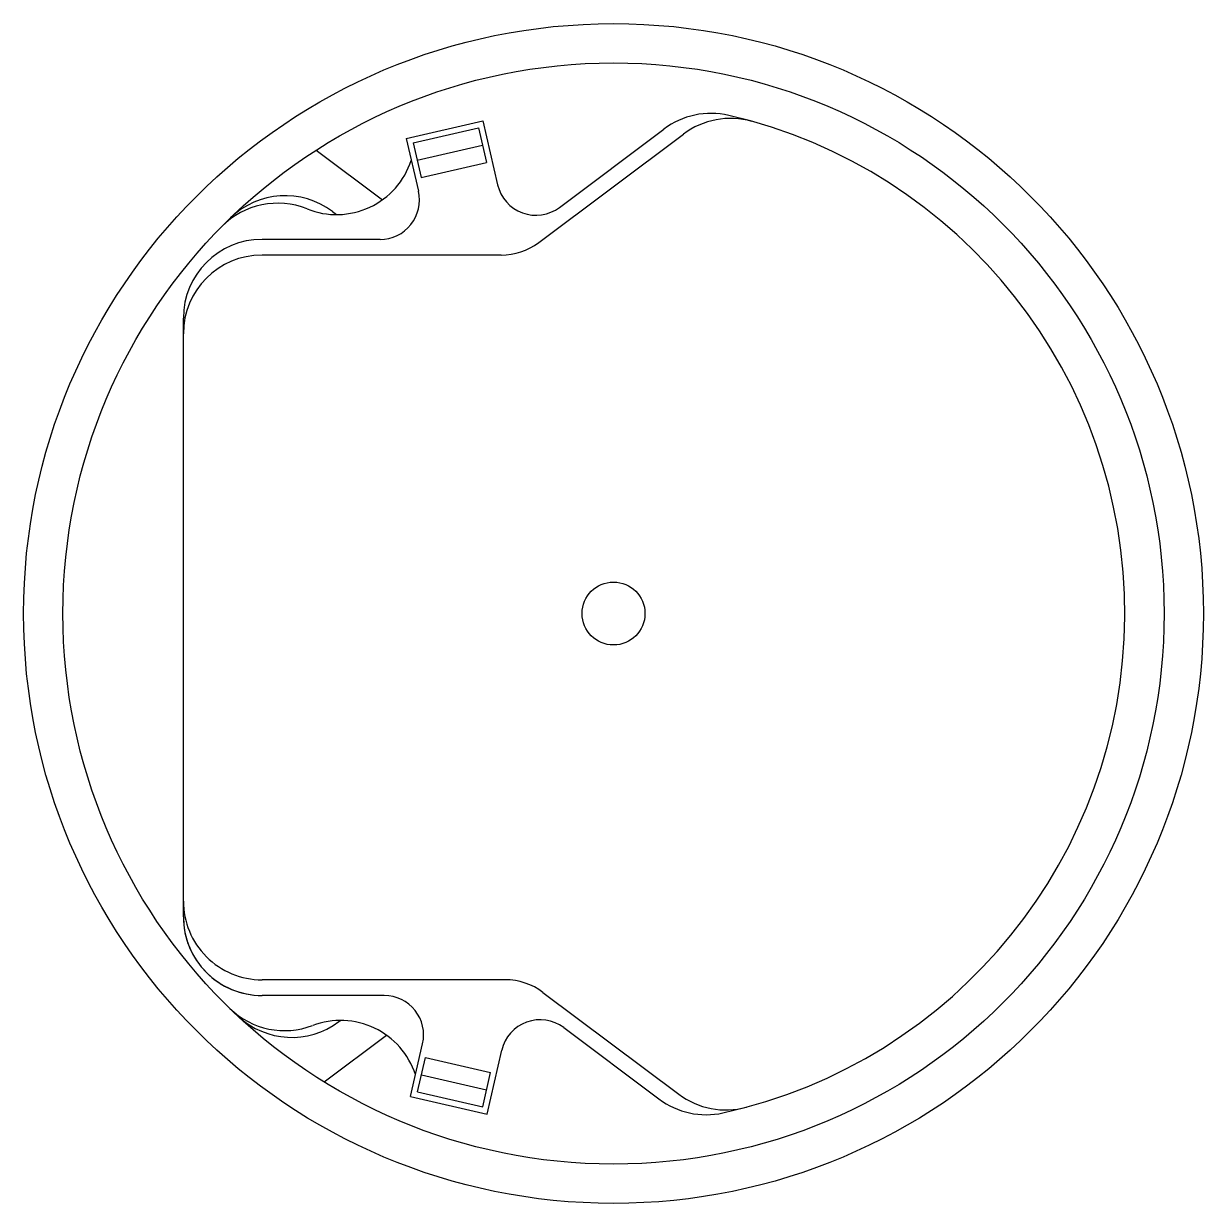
# Model space of a CAD drawing. Header units: millimetres. Extents: x -2993.61 to -2992.26, y 2930.01 to 2931.36.
import ezdxf

# ---------------------------------------------------------------- set-up
doc = ezdxf.new("R2010")
doc.units = ezdxf.units.MM
doc.header["$LTSCALE"] = 10
doc.layers.add('banheiro_louças', color=2, linetype='Continuous')

msp = doc.modelspace()

# ---------------------------------------------------------------- linework, layer by layer
at = {"layer": 'banheiro_louças', "color": 1}
for p, q in [((-2993.1759, 2931.2321), (-2993.0882, 2931.2523)), ((-2993.1678, 2931.227), (-2993.0932, 2931.2442)), ((-2993.0932, 2931.2442), (-2993.0841, 2931.2047)), ((-2993.0882, 2931.2523), (-2993.0713, 2931.1792)), ((-2993.0005, 2931.1533), (-2992.8811, 2931.2429)), ((-2993.1759, 2931.2321), (-2993.162, 2931.1718)), ((-2993.0242, 2931.1131), (-2992.8588, 2931.2371)), ((-2993.279, 2931.2188), (-2993.2032, 2931.162)), ((-2993.1678, 2931.227), (-2993.1587, 2931.1876)), ((-2993.1632, 2931.2073), (-2993.0887, 2931.2245)), ((-2993.1587, 2931.1876), (-2993.0841, 2931.2047)), ((-2993.2603, 2931.1486), (-2993.2557, 2931.1451)), ((-2993.2058, 2931.1167), (-2993.3409, 2931.1167)), ((-2993.0674, 2931.0987), (-2993.3409, 2931.0987)), ((-2993.4309, 2930.3415), (-2993.4309, 2931.0267)), ((-2993.0626, 2930.2695), (-2993.3409, 2930.2695)), ((-2993.201, 2930.2515), (-2993.3409, 2930.2515)), ((-2993.0194, 2930.2551), (-2992.8641, 2930.1386)), ((-2993.2529, 2930.2216), (-2993.2509, 2930.223)), ((-2993.2698, 2930.1526), (-2993.1984, 2930.2062)), ((-2992.9957, 2930.2148), (-2992.8867, 2930.1331)), ((-2993.1711, 2930.1361), (-2993.1572, 2930.1964)), ((-2993.0834, 2930.1159), (-2993.0665, 2930.1889)), ((-2993.163, 2930.1411), (-2993.1539, 2930.1806)), ((-2993.1539, 2930.1806), (-2993.0793, 2930.1634)), ((-2993.0884, 2930.124), (-2993.0793, 2930.1634)), ((-2993.1584, 2930.1609), (-2993.0839, 2930.1437)), ((-2993.1711, 2930.1361), (-2993.0834, 2930.1159)), ((-2993.163, 2930.1411), (-2993.0884, 2930.124))]:
    msp.add_line(p, q, dxfattribs=at)
at = {"layer": 'banheiro_louças'}
for major_axis in [(0, 0.675), (-0.63, 0)]:
    msp.add_ellipse((-2992.9387, 2930.6886), major_axis=major_axis, ratio=1, dxfattribs=at)
at = {"layer": 'banheiro_louças', "color": 1}
for centre, major_axis, start_param, end_param in [((-2992.8271, 2931.1709), (0, 0.09), 6.055766, 6.926686), ((-2992.8048, 2931.1651), (0, 0.09), 6.009126, 6.926686), ((-2992.9387, 2930.6886), (0, 0.585), 3.357368, 6.055766), ((-2993.2557, 2931.2351), (-0.09, 0), 1.18825, 2.82576), ((-2993.3143, 2931.0766), (-0.09, 0), 4.068888, 5.481591), ((-2993.0275, 2931.1893), (0, 0.045), 1.797417, 3.785094), ((-2993.3229, 2931.0681), (-0.09, 0), 4.329842, 5.50388), ((-2993.2058, 2931.1617), (0, 0.045), 3.141593, 4.93901), ((-2993.3409, 2931.0267), (0, 0.09), 0, 1.570796), ((-2993.3409, 2931.0267), (-0.09, 0), 4.712389, 6.283185), ((-2993.0674, 2931.1707), (-0.072, 0), 1.570796, 2.214297), ((-2993.3409, 2931.0087), (0, 0.09), 0, 1.570796), ((-2993.3409, 2931.0087), (-0.09, 0), 4.712389, 6.283185), ((-2993.3409, 2930.3595), (-0.09, 0), 6.283185, 7.853982), ((-2993.3409, 2930.3415), (-0.09, 0), 0, 1.570796), ((-2993.3409, 2930.3415), (0, 0.09), 1.570796, 3.141593), ((-2993.0626, 2930.1975), (0, 0.072), 5.639684, 6.283185), ((-2993.201, 2930.2065), (-0.045, 0), 2.914972, 4.712389), ((-2993.315, 2930.3013), (-0.09, 0), 0.799976, 1.934688), ((-2993.3069, 2930.2936), (0, 0.09), 2.391448, 3.785094), ((-2993.2509, 2930.133), (0, 0.09), 5.028222, 6.647077), ((-2993.0227, 2930.1788), (0, 0.045), 5.639684, 7.627361), ((-2992.8101, 2930.2106), (-0.09, 0), 0.927295, 1.833647), ((-2992.8327, 2930.2051), (0, 0.09), 2.498092, 3.357368), ((-2992.8327, 2930.2051), (0, 0.09), 2.498092, 3.357368)]:
    msp.add_ellipse(centre, major_axis=major_axis, ratio=1, start_param=start_param, end_param=end_param, dxfattribs=at)
msp.add_ellipse((-2992.9387, 2930.6886), major_axis=(0, 0.036), ratio=1, dxfattribs=at)

doc.saveas('drawing.dxf')
